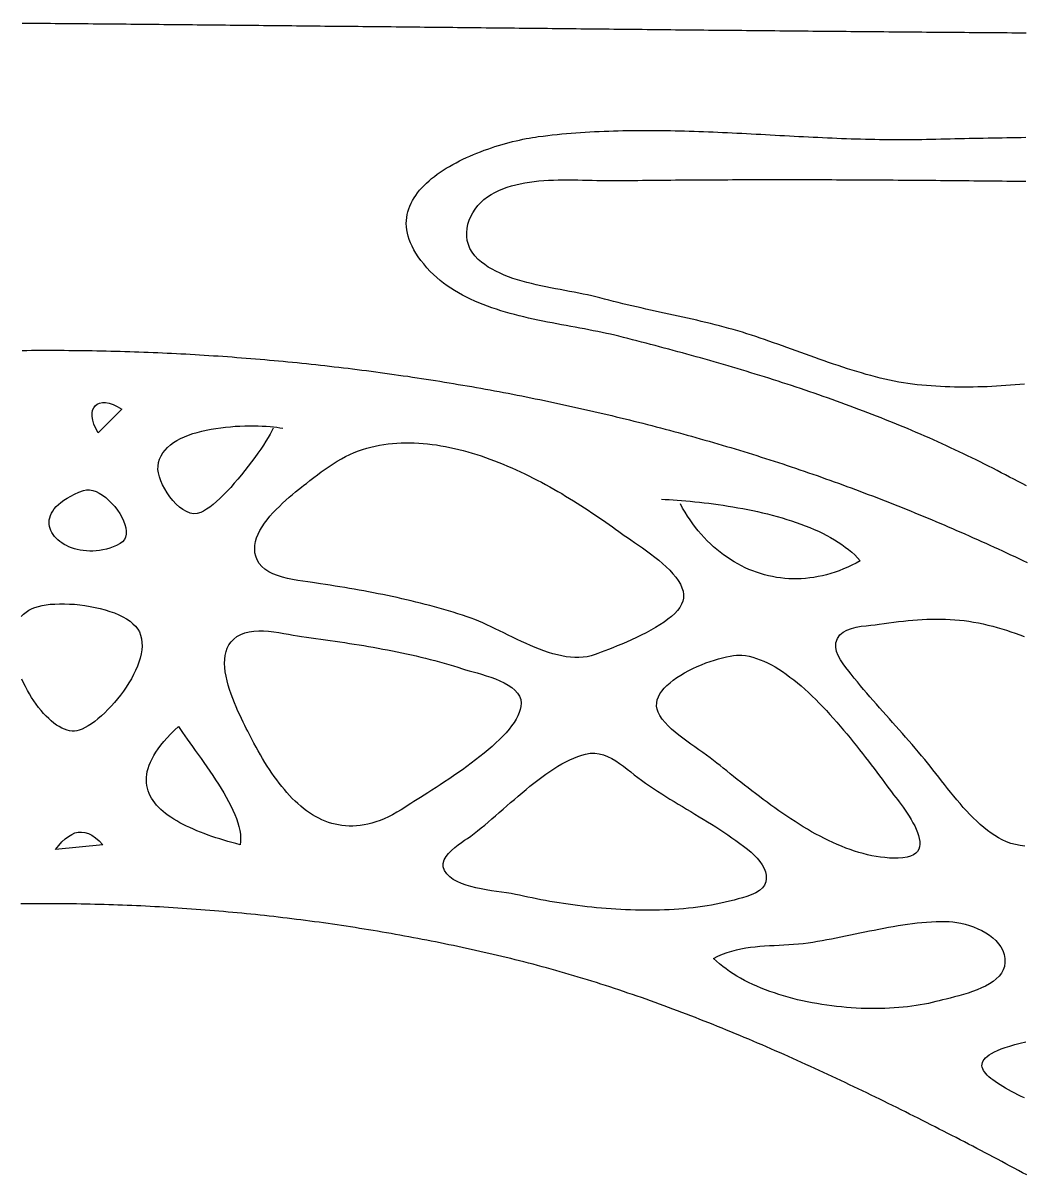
# Model space of a CAD drawing. Header units: millimetres. Extents: x 39 to 1143, y 32 to 1572.
# Drawn here: x 589.7 to 801.1, y 1328.3 to 1571.6 of the extents above; entities that cross this region are included whole.
import ezdxf

# ---------------------------------------------------------------- set-up
doc = ezdxf.new("R2010")
doc.units = ezdxf.units.MM
doc.layers.add('0_0_0', color=3, linetype='Continuous')

msp = doc.modelspace()

# ---------------------------------------------------------------- linework, layer by layer
at = {"layer": '0_0_0'}
for points in [[(589.46, 1571.63), (590.46, 1571.62), (591.46, 1571.61), (592.46, 1571.6), (593.46, 1571.59), (594.46, 1571.58), (595.46, 1571.57), (596.46, 1571.56), (597.46, 1571.56), (598.46, 1571.55), (599.46, 1571.54), (600.46, 1571.53), (601.46, 1571.52), (602.46, 1571.51), (603.46, 1571.5), (604.46, 1571.49), (605.46, 1571.48), (606.46, 1571.47), (607.46, 1571.46), (608.46, 1571.45), (609.46, 1571.45), (610.46, 1571.44), (611.46, 1571.43), (612.46, 1571.42), (613.45, 1571.41), (614.45, 1571.4), (615.45, 1571.39), (616.45, 1571.38), (617.45, 1571.37), (618.45, 1571.36), (619.45, 1571.35), (620.45, 1571.34), (621.45, 1571.33), (622.45, 1571.32), (623.45, 1571.31), (624.45, 1571.3), (625.45, 1571.29), (626.45, 1571.28), (627.45, 1571.27), (628.45, 1571.26), (629.45, 1571.25), (630.45, 1571.24), (631.46, 1571.23), (632.46, 1571.22), (633.46, 1571.21), (634.46, 1571.2), (635.46, 1571.19), (636.46, 1571.18), (637.46, 1571.17), (638.46, 1571.16), (639.46, 1571.15), (640.46, 1571.14), (641.46, 1571.13), (642.46, 1571.12), (643.46, 1571.11), (644.46, 1571.1), (645.46, 1571.09), (646.46, 1571.08), (647.46, 1571.07), (648.46, 1571.06), (649.46, 1571.05), (650.46, 1571.04), (651.46, 1571.03), (652.46, 1571.01), (653.46, 1571), (654.46, 1570.99), (655.46, 1570.98), (656.46, 1570.97), (657.46, 1570.96), (658.46, 1570.95), (659.46, 1570.94), (660.46, 1570.93), (661.46, 1570.92), (662.46, 1570.91), (663.46, 1570.9), (664.46, 1570.89), (665.46, 1570.88), (666.46, 1570.87), (667.47, 1570.86), (668.47, 1570.85), (669.47, 1570.84), (670.47, 1570.82), (671.47, 1570.81), (672.47, 1570.8), (673.47, 1570.79), (674.47, 1570.78), (675.47, 1570.77), (676.47, 1570.76), (677.47, 1570.75), (678.47, 1570.74), (679.47, 1570.73), (680.47, 1570.72), (681.47, 1570.71), (682.47, 1570.7), (683.47, 1570.69), (684.47, 1570.68), (685.47, 1570.66), (686.47, 1570.65), (687.47, 1570.64), (688.48, 1570.63), (689.48, 1570.62), (690.48, 1570.61), (691.48, 1570.6), (692.48, 1570.59), (693.48, 1570.58), (694.48, 1570.57), (695.48, 1570.56), (696.48, 1570.55), (697.48, 1570.54), (698.48, 1570.53), (699.48, 1570.52), (700.48, 1570.51), (701.48, 1570.49), (702.48, 1570.48), (703.48, 1570.47), (704.48, 1570.46), (705.49, 1570.45), (706.49, 1570.44), (707.49, 1570.43), (708.49, 1570.42), (709.49, 1570.41), (710.49, 1570.4), (711.49, 1570.39), (712.49, 1570.38), (713.49, 1570.37), (714.49, 1570.36), (715.49, 1570.35), (716.49, 1570.34), (717.49, 1570.33), (718.49, 1570.32), (719.49, 1570.31), (720.49, 1570.3), (721.5, 1570.29), (722.5, 1570.28), (723.5, 1570.27), (724.5, 1570.26), (725.5, 1570.24), (726.5, 1570.23), (727.5, 1570.22), (728.5, 1570.21), (729.5, 1570.2), (730.5, 1570.19), (731.5, 1570.18), (732.5, 1570.17), (733.5, 1570.16), (734.5, 1570.15), (735.5, 1570.14), (736.5, 1570.13), (737.51, 1570.12), (738.51, 1570.11), (739.51, 1570.1), (740.51, 1570.1), (741.51, 1570.09), (742.51, 1570.08), (743.51, 1570.07), (744.51, 1570.06), (745.51, 1570.05), (746.51, 1570.04), (747.51, 1570.03), (748.51, 1570.02), (749.51, 1570.01), (750.51, 1570), (751.51, 1569.99), (752.51, 1569.98), (753.51, 1569.97), (754.52, 1569.96), (755.52, 1569.95), (756.52, 1569.94), (757.52, 1569.93), (758.52, 1569.92), (759.52, 1569.91), (760.52, 1569.91), (761.52, 1569.9), (762.52, 1569.89), (763.52, 1569.88), (764.52, 1569.87), (765.52, 1569.86), (766.52, 1569.85), (767.52, 1569.84), (768.52, 1569.83), (769.52, 1569.83), (770.52, 1569.82), (771.53, 1569.81), (772.53, 1569.8), (773.53, 1569.79), (774.53, 1569.78), (775.53, 1569.77), (776.53, 1569.77), (777.53, 1569.76), (778.53, 1569.75), (779.53, 1569.74), (780.53, 1569.73), (781.53, 1569.72), (782.53, 1569.72), (783.53, 1569.71), (784.53, 1569.7), (785.53, 1569.69), (786.53, 1569.68), (787.53, 1569.68), (788.53, 1569.67), (789.53, 1569.66), (790.53, 1569.65), (791.53, 1569.65), (792.53, 1569.64), (793.54, 1569.63), (794.54, 1569.62), (795.54, 1569.61), (796.54, 1569.61), (797.54, 1569.6), (798.54, 1569.59), (799.54, 1569.59), (800.54, 1569.58), (801.54, 1569.57)], [(801.62, 1473.88), (800.73, 1474.35), (799.85, 1474.81), (798.96, 1475.27), (798.07, 1475.73), (797.19, 1476.19), (796.3, 1476.65), (795.41, 1477.11), (794.52, 1477.57), (793.64, 1478.02), (792.76, 1478.47), (791.88, 1478.91), (790.99, 1479.35), (790.1, 1479.79), (789.21, 1480.22), (788.31, 1480.65), (787.42, 1481.08), (786.52, 1481.5), (785.62, 1481.92), (784.71, 1482.34), (783.81, 1482.76), (782.9, 1483.17), (781.99, 1483.57), (781.08, 1483.98), (780.16, 1484.38), (779.25, 1484.77), (778.33, 1485.17), (777.41, 1485.56), (776.49, 1485.95), (775.57, 1486.33), (774.64, 1486.72), (773.71, 1487.09), (772.79, 1487.47), (771.86, 1487.84), (770.92, 1488.21), (769.99, 1488.58), (769.06, 1488.95), (768.12, 1489.31), (767.18, 1489.67), (766.24, 1490.02), (765.3, 1490.37), (764.36, 1490.72), (763.42, 1491.07), (762.48, 1491.42), (761.53, 1491.76), (760.58, 1492.1), (759.64, 1492.43), (758.69, 1492.77), (757.74, 1493.1), (756.79, 1493.43), (755.84, 1493.75), (754.88, 1494.08), (753.93, 1494.4), (752.98, 1494.72), (752.02, 1495.03), (751.06, 1495.35), (750.11, 1495.66), (749.15, 1495.97), (748.19, 1496.27), (747.23, 1496.58), (746.28, 1496.88), (745.32, 1497.18), (744.36, 1497.48), (743.39, 1497.77), (742.43, 1498.06), (741.47, 1498.36), (740.51, 1498.64), (739.55, 1498.93), (738.59, 1499.21), (737.62, 1499.5), (736.66, 1499.78), (735.7, 1500.05), (734.74, 1500.33), (733.77, 1500.6), (732.81, 1500.88), (731.85, 1501.15), (730.89, 1501.41), (729.92, 1501.68), (728.96, 1501.95), (728, 1502.21), (727.04, 1502.47), (726.07, 1502.73), (725.11, 1502.98), (724.15, 1503.24), (723.19, 1503.49), (722.23, 1503.75), (721.27, 1504), (720.31, 1504.24), (719.35, 1504.49), (718.39, 1504.74), (717.44, 1504.98), (716.48, 1505.22), (715.52, 1505.46), (714.66, 1505.67), (713.78, 1505.88), (712.89, 1506.08), (711.99, 1506.27), (711.07, 1506.46), (710.14, 1506.64), (709.2, 1506.82), (708.25, 1507), (707.3, 1507.18), (706.33, 1507.36), (705.36, 1507.54), (704.38, 1507.72), (703.4, 1507.9), (702.41, 1508.09), (701.42, 1508.28), (700.43, 1508.47), (699.44, 1508.67), (698.45, 1508.88), (697.46, 1509.09), (696.47, 1509.32), (695.48, 1509.55), (694.5, 1509.79), (693.52, 1510.04), (692.55, 1510.3), (691.58, 1510.57), (690.62, 1510.86), (689.67, 1511.16), (688.73, 1511.47), (687.8, 1511.8), (686.88, 1512.15), (685.97, 1512.51), (685.08, 1512.9), (684.2, 1513.3), (683.33, 1513.72), (682.48, 1514.16), (681.65, 1514.62), (680.83, 1515.1), (680.04, 1515.61), (679.26, 1516.14), (678.51, 1516.69), (677.77, 1517.27), (677.06, 1517.87), (676.38, 1518.51), (675.71, 1519.17), (674.98, 1519.95), (674.31, 1520.73), (673.7, 1521.49), (673.15, 1522.25), (672.66, 1523), (672.23, 1523.73), (671.85, 1524.46), (671.53, 1525.18), (671.26, 1525.88), (671.04, 1526.58), (670.87, 1527.27), (670.74, 1527.94), (670.67, 1528.61), (670.64, 1529.26), (670.66, 1529.91), (670.72, 1530.54), (670.83, 1531.16), (670.97, 1531.78), (671.16, 1532.38), (671.38, 1532.97), (671.64, 1533.55), (671.94, 1534.12), (672.27, 1534.68), (672.63, 1535.23), (673.03, 1535.77), (673.45, 1536.29), (673.91, 1536.81), (674.39, 1537.31), (674.9, 1537.81), (675.43, 1538.29), (675.99, 1538.76), (676.57, 1539.22), (677.17, 1539.67), (677.79, 1540.11), (678.43, 1540.53), (679.09, 1540.95), (679.76, 1541.35), (680.45, 1541.74), (681.15, 1542.12), (681.86, 1542.49), (682.59, 1542.85), (683.32, 1543.19), (684.06, 1543.52), (684.81, 1543.85), (685.56, 1544.15), (686.32, 1544.45), (687.08, 1544.74), (687.84, 1545.01), (688.6, 1545.27), (689.36, 1545.52), (690.12, 1545.76), (690.87, 1545.98), (691.62, 1546.19), (692.36, 1546.39), (693.09, 1546.58), (693.82, 1546.76), (694.53, 1546.92), (695.24, 1547.07), (695.92, 1547.21), (696.6, 1547.33), (697.26, 1547.45), (697.9, 1547.55), (698.52, 1547.63)], [(698.52, 1547.63), (699.51, 1547.76), (700.5, 1547.88), (701.48, 1547.99), (702.47, 1548.09), (703.46, 1548.19), (704.45, 1548.28), (705.44, 1548.37), (706.43, 1548.44), (707.42, 1548.52), (708.42, 1548.58), (709.41, 1548.64), (710.41, 1548.7), (711.4, 1548.74), (712.4, 1548.79), (713.4, 1548.82), (714.39, 1548.86), (715.39, 1548.88), (716.39, 1548.91), (717.39, 1548.93), (718.39, 1548.94), (719.39, 1548.95), (720.39, 1548.95), (721.39, 1548.95), (722.39, 1548.95), (723.4, 1548.94), (724.4, 1548.93), (725.4, 1548.92), (726.41, 1548.9), (727.41, 1548.88), (728.41, 1548.85), (729.42, 1548.83), (730.42, 1548.8), (731.43, 1548.77), (732.44, 1548.73), (733.44, 1548.69), (734.45, 1548.65), (735.45, 1548.61), (736.46, 1548.57), (737.46, 1548.52), (738.47, 1548.48), (739.48, 1548.43), (740.48, 1548.38), (741.49, 1548.33), (742.5, 1548.28), (743.5, 1548.23), (744.51, 1548.17), (745.52, 1548.12), (746.52, 1548.07), (747.53, 1548.01), (748.54, 1547.96), (749.54, 1547.9), (750.55, 1547.85), (751.55, 1547.8), (752.56, 1547.74), (753.56, 1547.69), (754.57, 1547.64), (755.57, 1547.59), (756.58, 1547.54), (757.58, 1547.49), (758.58, 1547.44), (759.59, 1547.4), (760.59, 1547.36), (761.59, 1547.31), (762.59, 1547.27), (763.6, 1547.24), (764.6, 1547.2), (765.6, 1547.17), (766.6, 1547.14), (767.6, 1547.11), (768.59, 1547.09), (769.59, 1547.07), (770.59, 1547.05), (771.59, 1547.03), (772.58, 1547.02), (773.58, 1547.01), (774.57, 1547.01), (775.57, 1547.01), (776.56, 1547.01), (777.55, 1547.02), (778.54, 1547.03), (779.53, 1547.05), (780.52, 1547.07), (781.52, 1547.1), (782.52, 1547.12), (783.52, 1547.14), (784.52, 1547.17), (785.52, 1547.19), (786.52, 1547.21), (787.52, 1547.23), (788.51, 1547.25), (789.51, 1547.28), (790.51, 1547.3), (791.51, 1547.32), (792.51, 1547.34), (793.51, 1547.36), (794.51, 1547.38), (795.51, 1547.39), (796.51, 1547.41), (797.51, 1547.43), (798.51, 1547.45), (799.5, 1547.46), (800.5, 1547.48), (801.5, 1547.5)], [(801.25, 1495.38), (800.26, 1495.29), (799.27, 1495.2), (798.28, 1495.12), (797.29, 1495.04), (796.3, 1494.97), (795.31, 1494.91), (794.33, 1494.86), (793.34, 1494.81), (792.35, 1494.78), (791.36, 1494.75), (790.37, 1494.73), (789.38, 1494.71), (788.39, 1494.71), (787.41, 1494.72), (786.42, 1494.73), (785.43, 1494.76), (784.44, 1494.79), (783.46, 1494.84), (782.47, 1494.89), (781.48, 1494.96), (780.5, 1495.04), (779.51, 1495.13), (778.52, 1495.23), (777.56, 1495.35), (776.6, 1495.48), (775.63, 1495.63), (774.66, 1495.8), (773.69, 1495.99), (772.71, 1496.19), (771.73, 1496.41), (770.74, 1496.64), (769.76, 1496.89), (768.77, 1497.15), (767.78, 1497.42), (766.79, 1497.71), (765.8, 1498), (764.81, 1498.3), (763.82, 1498.61), (762.82, 1498.93), (761.83, 1499.26), (760.84, 1499.59), (759.85, 1499.93), (758.87, 1500.28), (757.88, 1500.62), (756.9, 1500.97), (755.91, 1501.32), (754.93, 1501.68), (753.96, 1502.03), (752.99, 1502.38), (752.02, 1502.73), (751.05, 1503.08), (750.09, 1503.43), (749.14, 1503.77), (748.19, 1504.11), (747.24, 1504.44), (746.3, 1504.77), (745.37, 1505.09), (744.44, 1505.4), (743.52, 1505.7), (742.57, 1506), (741.62, 1506.3), (740.67, 1506.58), (739.71, 1506.86), (738.75, 1507.13), (737.79, 1507.39), (736.82, 1507.64), (735.85, 1507.89), (734.88, 1508.13), (733.91, 1508.37), (732.94, 1508.6), (731.97, 1508.83), (730.99, 1509.06), (730.02, 1509.28), (729.04, 1509.5), (728.06, 1509.72), (727.08, 1509.93), (726.11, 1510.15), (725.13, 1510.36), (724.15, 1510.57), (723.17, 1510.79), (722.19, 1511), (721.22, 1511.22), (720.24, 1511.44), (719.27, 1511.66), (718.29, 1511.88), (717.32, 1512.11), (716.35, 1512.34), (715.38, 1512.57), (714.41, 1512.81), (713.45, 1513.06), (712.48, 1513.31), (711.52, 1513.57), (710.69, 1513.79), (709.82, 1513.99), (708.93, 1514.19), (708.01, 1514.39), (707.07, 1514.57), (706.11, 1514.76), (705.13, 1514.94), (704.14, 1515.13), (703.14, 1515.31), (702.13, 1515.5), (701.12, 1515.7), (700.1, 1515.9), (699.08, 1516.12), (698.07, 1516.34), (697.06, 1516.58), (696.07, 1516.84), (695.08, 1517.11), (694.11, 1517.39), (693.16, 1517.7), (692.22, 1518.04), (691.31, 1518.39), (690.43, 1518.77), (689.57, 1519.18), (688.75, 1519.62), (687.96, 1520.09), (687.21, 1520.59), (686.5, 1521.13), (685.83, 1521.71), (685.12, 1522.44), (684.54, 1523.21), (684.08, 1524.02), (683.74, 1524.84), (683.52, 1525.69), (683.4, 1526.54), (683.39, 1527.4), (683.48, 1528.26), (683.65, 1529.12), (683.92, 1529.96), (684.27, 1530.78), (684.69, 1531.57), (685.18, 1532.33), (685.75, 1533.05), (686.37, 1533.72), (687.04, 1534.34), (687.77, 1534.91), (688.54, 1535.41), (689.35, 1535.85), (690.18, 1536.25), (691.04, 1536.61), (691.93, 1536.93), (692.83, 1537.21), (693.76, 1537.46), (694.71, 1537.68), (695.67, 1537.86), (696.65, 1538.02), (697.65, 1538.15), (698.65, 1538.26), (699.66, 1538.35), (700.68, 1538.41), (701.71, 1538.46), (702.74, 1538.49), (703.77, 1538.51), (704.8, 1538.51), (705.82, 1538.51), (706.84, 1538.49), (707.86, 1538.47), (708.87, 1538.45), (709.87, 1538.43), (710.85, 1538.4), (711.82, 1538.38), (712.78, 1538.36), (713.71, 1538.35), (714.63, 1538.34), (715.52, 1538.35)], [(715.52, 1538.35), (716.52, 1538.36), (717.52, 1538.37), (718.52, 1538.39), (719.52, 1538.4), (720.52, 1538.41), (721.52, 1538.42), (722.52, 1538.43), (723.52, 1538.44), (724.52, 1538.45), (725.52, 1538.46), (726.52, 1538.47), (727.52, 1538.48), (728.52, 1538.48), (729.52, 1538.49), (730.52, 1538.5), (731.52, 1538.51), (732.52, 1538.51), (733.52, 1538.52), (734.52, 1538.52), (735.52, 1538.53), (736.52, 1538.54), (737.52, 1538.54), (738.52, 1538.54), (739.52, 1538.55), (740.52, 1538.55), (741.52, 1538.55), (742.52, 1538.56), (743.52, 1538.56), (744.52, 1538.56), (745.52, 1538.56), (746.52, 1538.56), (747.52, 1538.57), (748.51, 1538.57), (749.51, 1538.57), (750.51, 1538.57), (751.51, 1538.57), (752.51, 1538.57), (753.51, 1538.56), (754.51, 1538.56), (755.51, 1538.56), (756.51, 1538.56), (757.51, 1538.56), (758.51, 1538.55), (759.51, 1538.55), (760.51, 1538.55), (761.51, 1538.54), (762.51, 1538.54), (763.51, 1538.54), (764.51, 1538.53), (765.51, 1538.53), (766.51, 1538.52), (767.51, 1538.52), (768.51, 1538.51), (769.51, 1538.51), (770.51, 1538.5), (771.51, 1538.49), (772.51, 1538.49), (773.5, 1538.48), (774.5, 1538.47), (775.5, 1538.47), (776.5, 1538.46), (777.5, 1538.45), (778.5, 1538.44), (779.5, 1538.43), (780.5, 1538.43), (781.5, 1538.42), (782.5, 1538.41), (783.5, 1538.4), (784.5, 1538.39), (785.5, 1538.38), (786.5, 1538.37), (787.5, 1538.36), (788.5, 1538.35), (789.5, 1538.34), (790.5, 1538.33), (791.5, 1538.32), (792.5, 1538.3), (793.5, 1538.29), (794.5, 1538.28), (795.5, 1538.27), (796.5, 1538.26), (797.5, 1538.25), (798.49, 1538.23), (799.49, 1538.22), (800.49, 1538.21), (801.49, 1538.19)], [(589.48, 1502.48), (590.46, 1502.49), (591.45, 1502.5), (592.44, 1502.5), (593.43, 1502.51), (594.42, 1502.51), (595.41, 1502.51), (596.4, 1502.51), (597.38, 1502.51), (598.37, 1502.5), (599.36, 1502.49), (600.35, 1502.49), (601.34, 1502.48), (602.32, 1502.46), (603.31, 1502.45), (604.3, 1502.43), (605.29, 1502.41), (606.28, 1502.39), (607.26, 1502.37), (608.25, 1502.35), (609.24, 1502.32), (610.22, 1502.3), (611.21, 1502.27), (612.2, 1502.24), (613.19, 1502.2), (614.17, 1502.17), (615.16, 1502.13), (616.14, 1502.09), (617.13, 1502.05), (618.12, 1502.01), (619.1, 1501.97), (620.09, 1501.92), (621.07, 1501.87), (622.06, 1501.82), (623.04, 1501.77), (624.03, 1501.72), (625.01, 1501.66), (626, 1501.61), (626.98, 1501.55), (627.96, 1501.49), (628.95, 1501.43), (629.93, 1501.36), (630.92, 1501.3), (631.9, 1501.23), (632.88, 1501.16), (633.86, 1501.09), (634.85, 1501.01), (635.83, 1500.94), (636.81, 1500.86), (637.79, 1500.78), (638.77, 1500.7), (639.75, 1500.62), (640.73, 1500.53), (641.71, 1500.45), (642.69, 1500.36), (643.67, 1500.27), (644.65, 1500.18), (645.63, 1500.08), (646.61, 1499.99), (647.59, 1499.89), (648.57, 1499.79), (649.54, 1499.69), (650.52, 1499.59), (651.5, 1499.48), (652.48, 1499.38), (653.45, 1499.27), (654.43, 1499.16), (655.4, 1499.04), (656.38, 1498.93), (657.35, 1498.81), (658.33, 1498.7), (659.3, 1498.58), (660.28, 1498.45), (661.25, 1498.33), (662.22, 1498.21), (663.2, 1498.08), (664.17, 1497.95), (665.14, 1497.82), (666.11, 1497.69), (667.08, 1497.55), (668.05, 1497.42), (669.02, 1497.28), (669.99, 1497.14), (670.96, 1497), (671.93, 1496.85), (672.9, 1496.71), (673.86, 1496.56), (674.83, 1496.41), (675.8, 1496.26), (676.77, 1496.11), (677.73, 1495.95), (678.7, 1495.8), (679.66, 1495.64), (680.63, 1495.48), (681.59, 1495.31), (682.55, 1495.15), (683.52, 1494.98), (684.48, 1494.82), (685.44, 1494.65), (686.4, 1494.48), (687.36, 1494.3), (688.32, 1494.13), (689.28, 1493.95), (690.24, 1493.77), (691.2, 1493.59), (692.16, 1493.41), (693.11, 1493.22), (694.07, 1493.04), (695.03, 1492.85), (695.98, 1492.66), (696.94, 1492.47), (697.89, 1492.28), (698.85, 1492.08), (699.8, 1491.88), (700.75, 1491.68), (701.7, 1491.48), (702.65, 1491.28), (703.61, 1491.08), (704.56, 1490.87), (705.51, 1490.66), (706.45, 1490.45), (707.4, 1490.24), (708.35, 1490.02), (709.3, 1489.81), (710.24, 1489.59), (711.19, 1489.37), (712.13, 1489.15), (713.08, 1488.93), (714.02, 1488.7), (714.96, 1488.48), (715.91, 1488.25), (716.85, 1488.02), (717.79, 1487.78), (718.73, 1487.55), (719.67, 1487.31), (720.61, 1487.08), (721.55, 1486.84), (722.48, 1486.59), (723.42, 1486.35), (724.35, 1486.11), (725.29, 1485.86), (726.22, 1485.61), (727.16, 1485.36), (728.09, 1485.11), (729.02, 1484.85), (729.95, 1484.6), (730.88, 1484.34), (731.81, 1484.08), (732.74, 1483.82), (733.67, 1483.55), (734.6, 1483.29), (735.52, 1483.02), (736.44, 1482.75), (737.36, 1482.48), (738.28, 1482.21), (739.19, 1481.94), (740.11, 1481.66), (741.02, 1481.38), (741.94, 1481.1), (742.85, 1480.82), (743.77, 1480.54), (744.68, 1480.25), (745.59, 1479.96), (746.51, 1479.67), (747.42, 1479.38), (748.33, 1479.08), (749.24, 1478.79), (750.15, 1478.49), (751.06, 1478.19), (751.96, 1477.88), (752.87, 1477.58), (753.78, 1477.27), (754.69, 1476.96), (755.59, 1476.65), (756.5, 1476.34), (757.4, 1476.02), (758.31, 1475.7), (759.21, 1475.38), (760.11, 1475.06), (761.01, 1474.74), (761.91, 1474.41), (762.82, 1474.08), (763.72, 1473.75), (764.62, 1473.42), (765.51, 1473.09), (766.41, 1472.75), (767.31, 1472.41), (768.21, 1472.07), (769.1, 1471.73), (770, 1471.39), (770.89, 1471.04), (771.79, 1470.69), (772.68, 1470.34), (773.57, 1469.99), (774.47, 1469.64), (775.36, 1469.28), (776.25, 1468.92), (777.14, 1468.56), (778.03, 1468.2), (778.92, 1467.83), (779.8, 1467.47), (780.69, 1467.1), (781.58, 1466.73), (782.46, 1466.36), (783.35, 1465.98), (784.23, 1465.61), (785.12, 1465.23), (786, 1464.85), (786.88, 1464.47), (787.76, 1464.08), (788.64, 1463.7), (789.52, 1463.31), (790.4, 1462.92), (791.28, 1462.53), (792.16, 1462.14), (793.03, 1461.74), (793.91, 1461.34), (794.79, 1460.94), (795.66, 1460.54), (796.54, 1460.14), (797.41, 1459.73), (798.28, 1459.33), (799.15, 1458.92), (800.02, 1458.51), (800.89, 1458.09), (801.76, 1457.68)], [(642.52, 1486.06), (642.22, 1485.46), (641.86, 1484.79), (641.44, 1484.07), (640.97, 1483.3), (640.44, 1482.49), (639.88, 1481.64), (639.27, 1480.76), (638.63, 1479.86), (637.96, 1478.95), (637.26, 1478.03), (636.55, 1477.1), (635.81, 1476.19), (635.06, 1475.29), (634.3, 1474.4), (633.54, 1473.55), (632.78, 1472.73), (632.02, 1471.95), (631.27, 1471.22), (630.53, 1470.54), (629.82, 1469.93), (629.12, 1469.38), (628.45, 1468.91), (627.82, 1468.53), (627.21, 1468.23), (626.47, 1468.02), (625.71, 1467.99), (624.95, 1468.13), (624.19, 1468.43), (623.44, 1468.85), (622.71, 1469.39), (622, 1470.03), (621.33, 1470.75), (620.7, 1471.53), (620.12, 1472.36), (619.6, 1473.22), (619.15, 1474.09), (618.78, 1474.95), (618.48, 1475.79), (618.28, 1476.59), (618.18, 1477.34), (618.19, 1478), (618.31, 1478.78), (618.53, 1479.5), (618.83, 1480.19), (619.22, 1480.83), (619.68, 1481.43), (620.21, 1481.99), (620.81, 1482.51), (621.47, 1483), (622.18, 1483.44), (622.95, 1483.86), (623.77, 1484.23), (624.63, 1484.58), (625.53, 1484.89), (626.45, 1485.17), (627.41, 1485.42), (628.39, 1485.64), (629.39, 1485.84), (630.4, 1486), (631.43, 1486.15), (632.45, 1486.27), (633.48, 1486.36), (634.49, 1486.44), (635.5, 1486.49), (636.5, 1486.52), (637.47, 1486.54), (638.42, 1486.54), (639.33, 1486.52), (640.22, 1486.49), (641.06, 1486.45), (641.86, 1486.39), (642.61, 1486.32), (643.31, 1486.24), (643.95, 1486.15), (644.52, 1486.06)], [(602.48, 1472.88), (603.09, 1473.02), (603.74, 1473.02), (604.4, 1472.9), (605.09, 1472.67), (605.78, 1472.33), (606.48, 1471.89), (607.16, 1471.38), (607.82, 1470.8), (608.46, 1470.16), (609.06, 1469.47), (609.61, 1468.75), (610.11, 1468), (610.55, 1467.24), (610.91, 1466.48), (611.2, 1465.73), (611.39, 1465), (611.48, 1464.29), (611.47, 1463.64), (611.34, 1463.03), (611.09, 1462.5), (610.7, 1462.03), (610.16, 1461.66), (609.44, 1461.3), (608.72, 1460.99), (608, 1460.73), (607.28, 1460.52), (606.56, 1460.35), (605.84, 1460.22), (605.13, 1460.13), (604.43, 1460.09), (603.75, 1460.08), (603.07, 1460.11), (602.41, 1460.18), (601.76, 1460.28), (601.13, 1460.41), (600.53, 1460.57), (599.94, 1460.77), (599.38, 1460.99), (598.85, 1461.24), (598.34, 1461.51), (597.87, 1461.81), (597.42, 1462.12), (597.01, 1462.46), (596.64, 1462.82), (596.3, 1463.2), (596.01, 1463.59), (595.75, 1464), (595.54, 1464.42), (595.38, 1464.85), (595.26, 1465.29), (595.19, 1465.74), (595.18, 1466.2), (595.22, 1466.66), (595.31, 1467.13), (595.46, 1467.6), (595.67, 1468.07), (595.95, 1468.54), (596.28, 1469.01), (596.68, 1469.47), (597.15, 1469.93), (597.69, 1470.38), (598.3, 1470.83), (598.98, 1471.26), (599.74, 1471.69), (600.58, 1472.1), (601.49, 1472.5), (602.48, 1472.88)], [(724.52, 1471.06), (725.33, 1471.01), (726.15, 1470.97), (727.01, 1470.91), (727.88, 1470.85), (728.78, 1470.78), (729.69, 1470.7), (730.62, 1470.61), (731.57, 1470.52), (732.54, 1470.41), (733.52, 1470.3), (734.51, 1470.18), (735.52, 1470.05), (736.53, 1469.91), (737.56, 1469.76), (738.59, 1469.6), (739.62, 1469.43), (740.66, 1469.25), (741.71, 1469.06), (742.75, 1468.86), (743.8, 1468.64), (744.84, 1468.42), (745.88, 1468.18), (746.92, 1467.93), (747.95, 1467.66), (748.98, 1467.38), (750, 1467.09), (751.01, 1466.79), (752.01, 1466.47), (752.99, 1466.14), (753.96, 1465.79), (754.92, 1465.43), (755.86, 1465.06), (756.78, 1464.67), (757.69, 1464.26), (758.57, 1463.84), (759.43, 1463.4), (760.27, 1462.94), (761.08, 1462.47), (761.87, 1461.98), (762.63, 1461.47), (763.36, 1460.95), (764.06, 1460.41), (764.72, 1459.85), (765.36, 1459.27), (765.96, 1458.67), (766.52, 1458.06), (765.64, 1457.57), (764.76, 1457.11), (763.87, 1456.69), (762.98, 1456.31), (762.09, 1455.95), (761.2, 1455.63), (760.3, 1455.35), (759.41, 1455.09), (758.52, 1454.87), (757.62, 1454.69), (756.73, 1454.53), (755.84, 1454.41), (754.95, 1454.32), (754.07, 1454.26), (753.19, 1454.23), (752.31, 1454.23), (751.43, 1454.26), (750.56, 1454.33), (749.7, 1454.42), (748.84, 1454.54), (747.98, 1454.7), (747.14, 1454.88), (746.3, 1455.09), (745.46, 1455.33), (744.64, 1455.6), (743.82, 1455.9), (743.02, 1456.23), (742.22, 1456.58), (741.43, 1456.97), (740.65, 1457.38), (739.89, 1457.81), (739.13, 1458.28), (738.39, 1458.77), (737.66, 1459.29), (736.94, 1459.83), (736.24, 1460.4), (735.55, 1461), (734.87, 1461.62), (734.21, 1462.26), (733.56, 1462.93), (732.93, 1463.63), (732.32, 1464.35), (731.72, 1465.1), (731.14, 1465.86), (730.58, 1466.66), (730.04, 1467.47), (729.51, 1468.31), (729.01, 1469.17), (728.52, 1470.06)], [(589.31, 1446.25), (589.78, 1446.74), (590.32, 1447.19), (590.92, 1447.59), (591.58, 1447.94)], [(591.58, 1447.94), (592.2, 1448.19), (592.91, 1448.41), (593.69, 1448.59), (594.53, 1448.73), (595.44, 1448.84), (596.39, 1448.91), (597.39, 1448.95), (598.42, 1448.95), (599.48, 1448.91), (600.56, 1448.84), (601.66, 1448.73), (602.75, 1448.59), (603.85, 1448.41), (604.93, 1448.2), (605.99, 1447.96), (607.03, 1447.68), (608.03, 1447.36), (608.99, 1447.01), (609.91, 1446.63), (610.76, 1446.21), (611.55, 1445.76), (612.27, 1445.27), (612.9, 1444.75), (613.45, 1444.2), (613.91, 1443.62), (614.25, 1443), (614.52, 1442.3), (614.7, 1441.57), (614.8, 1440.81), (614.81, 1440.02), (614.75, 1439.2), (614.62, 1438.36), (614.42, 1437.5), (614.16, 1436.63), (613.84, 1435.76), (613.46, 1434.87), (613.03, 1433.99), (612.56, 1433.11), (612.04, 1432.23), (611.49, 1431.36), (610.91, 1430.51), (610.29, 1429.68), (609.65, 1428.86), (608.99, 1428.08), (608.31, 1427.32), (607.62, 1426.6), (606.92, 1425.91), (606.22, 1425.26), (605.51, 1424.66), (604.81, 1424.11), (604.12, 1423.62), (603.45, 1423.18), (602.79, 1422.8), (602.15, 1422.48), (601.54, 1422.23), (601.05, 1422.1), (600.55, 1422.04), (600.03, 1422.04), (599.5, 1422.11), (598.97, 1422.25), (598.42, 1422.44), (597.87, 1422.69), (597.32, 1423), (596.76, 1423.35), (596.21, 1423.76), (595.65, 1424.21), (595.1, 1424.7), (594.55, 1425.24), (594.01, 1425.81), (593.48, 1426.42), (592.96, 1427.07), (592.46, 1427.74), (591.97, 1428.44), (591.49, 1429.16), (591.03, 1429.9), (590.6, 1430.67), (590.18, 1431.45), (589.79, 1432.24), (589.42, 1433.05)], [(801.27, 1397.76), (800.27, 1397.9), (799.29, 1398.09), (798.34, 1398.35), (797.41, 1398.68), (796.52, 1399.08), (795.72, 1399.52), (794.93, 1400), (794.15, 1400.53), (793.38, 1401.1), (792.62, 1401.71), (791.87, 1402.35), (791.14, 1403.02), (790.41, 1403.73), (789.7, 1404.45), (788.99, 1405.2), (788.29, 1405.96), (787.61, 1406.74), (786.93, 1407.53), (786.27, 1408.33), (785.61, 1409.14), (784.97, 1409.94), (784.33, 1410.75), (783.7, 1411.55), (783.09, 1412.34), (782.48, 1413.12), (781.88, 1413.88), (781.29, 1414.63), (780.71, 1415.36), (780.14, 1416.06), (779.48, 1416.85), (778.81, 1417.64), (778.14, 1418.43), (777.47, 1419.21), (776.79, 1419.99), (776.11, 1420.77), (775.43, 1421.55), (774.74, 1422.32), (774.05, 1423.09), (773.37, 1423.86), (772.68, 1424.64), (771.99, 1425.41), (771.31, 1426.18), (770.62, 1426.95), (769.94, 1427.73), (769.26, 1428.51), (768.58, 1429.29), (767.91, 1430.07), (767.24, 1430.86), (766.58, 1431.65), (765.92, 1432.45), (765.27, 1433.25), (764.62, 1434.06), (764.08, 1434.73), (763.49, 1435.47), (762.89, 1436.27), (762.34, 1437.12), (761.86, 1438), (761.51, 1438.91), (761.34, 1439.82), (761.38, 1440.73), (761.69, 1441.62), (762.2, 1442.37), (762.89, 1442.95), (763.72, 1443.41), (764.65, 1443.76), (765.66, 1444.02), (766.69, 1444.2), (767.74, 1444.33), (768.74, 1444.44), (769.68, 1444.53), (770.52, 1444.64), (771.56, 1444.79), (772.59, 1444.93), (773.61, 1445.07), (774.62, 1445.19), (775.63, 1445.3), (776.63, 1445.41), (777.62, 1445.5), (778.62, 1445.57), (779.6, 1445.64), (780.59, 1445.68), (781.58, 1445.71), (782.56, 1445.73), (783.54, 1445.72), (784.52, 1445.7), (785.51, 1445.66), (786.49, 1445.59), (787.48, 1445.5), (788.47, 1445.39), (789.47, 1445.26), (790.47, 1445.1), (791.47, 1444.92), (792.48, 1444.7), (793.5, 1444.46), (794.52, 1444.2), (795.48, 1443.93), (796.44, 1443.65), (797.39, 1443.36), (798.33, 1443.05), (799.27, 1442.74), (800.21, 1442.42), (801.15, 1442.08)], [(634.84, 1442.03), (635.65, 1442.48), (636.53, 1442.82), (637.46, 1443.04), (638.44, 1443.18), (639.46, 1443.23), (640.5, 1443.22), (641.56, 1443.14), (642.63, 1443.03), (643.69, 1442.88), (644.73, 1442.71), (645.74, 1442.53), (646.72, 1442.35), (647.65, 1442.19), (648.52, 1442.06), (649.53, 1441.92), (650.54, 1441.78), (651.55, 1441.64), (652.56, 1441.5), (653.57, 1441.35), (654.58, 1441.21), (655.59, 1441.06), (656.6, 1440.91), (657.62, 1440.76), (658.63, 1440.6), (659.64, 1440.44), (660.65, 1440.28), (661.66, 1440.11), (662.67, 1439.94), (663.67, 1439.77), (664.68, 1439.59), (665.69, 1439.4), (666.69, 1439.21), (667.7, 1439.02), (668.7, 1438.82), (669.7, 1438.61), (670.7, 1438.39), (671.7, 1438.17), (672.69, 1437.95), (673.69, 1437.71), (674.68, 1437.47), (675.67, 1437.22), (676.66, 1436.96), (677.64, 1436.69), (678.62, 1436.42), (679.6, 1436.13), (680.58, 1435.84), (681.55, 1435.54), (682.52, 1435.22), (683.16, 1435.03), (683.9, 1434.82), (684.73, 1434.59), (685.61, 1434.34), (686.55, 1434.07), (687.52, 1433.77), (688.49, 1433.44), (689.46, 1433.09), (690.41, 1432.69), (691.31, 1432.26), (692.15, 1431.79), (692.91, 1431.27), (693.57, 1430.71), (694.12, 1430.1), (694.54, 1429.43), (694.8, 1428.71), (694.89, 1427.93), (694.84, 1427.29), (694.71, 1426.63), (694.49, 1425.96), (694.2, 1425.27), (693.83, 1424.58), (693.39, 1423.88), (692.89, 1423.17), (692.33, 1422.45), (691.71, 1421.73), (691.04, 1421), (690.32, 1420.28), (689.56, 1419.55), (688.76, 1418.82), (687.93, 1418.1), (687.06, 1417.38), (686.18, 1416.67), (685.27, 1415.96), (684.34, 1415.26), (683.41, 1414.57), (682.47, 1413.89), (681.52, 1413.23), (680.58, 1412.58), (679.64, 1411.94), (678.72, 1411.32), (677.8, 1410.72), (676.91, 1410.14), (676.05, 1409.58), (675.21, 1409.05), (674.4, 1408.54), (673.64, 1408.05), (672.91, 1407.59), (672.23, 1407.16), (671.61, 1406.76), (671.04, 1406.4), (670.52, 1406.06), (669.58, 1405.46), (668.66, 1404.91), (667.74, 1404.41), (666.84, 1403.96), (665.96, 1403.56), (665.08, 1403.21), (664.22, 1402.9), (663.38, 1402.64), (662.54, 1402.43), (661.72, 1402.26), (660.91, 1402.13), (660.12, 1402.05), (659.33, 1402), (658.56, 1402), (657.8, 1402.04), (657.05, 1402.12), (656.32, 1402.23), (655.59, 1402.38), (654.88, 1402.57), (654.18, 1402.79), (653.48, 1403.05), (652.8, 1403.34), (652.13, 1403.66), (651.47, 1404.01), (650.83, 1404.39), (650.19, 1404.81), (649.56, 1405.25), (648.94, 1405.72), (648.33, 1406.21), (647.73, 1406.74), (647.14, 1407.28), (646.56, 1407.86), (645.99, 1408.45), (645.43, 1409.07), (644.88, 1409.7), (644.34, 1410.36), (643.8, 1411.04), (643.27, 1411.74), (642.75, 1412.45), (642.24, 1413.18), (641.74, 1413.93), (641.25, 1414.69), (640.76, 1415.46), (640.28, 1416.25), (639.81, 1417.05), (639.34, 1417.86), (638.89, 1418.69), (638.44, 1419.52), (637.99, 1420.36), (637.56, 1421.2), (637.13, 1422.06), (636.84, 1422.63), (636.52, 1423.26), (636.18, 1423.95), (635.82, 1424.69), (635.45, 1425.48), (635.07, 1426.3), (634.69, 1427.16), (634.32, 1428.05), (633.96, 1428.95), (633.62, 1429.88), (633.31, 1430.82), (633.02, 1431.76), (632.77, 1432.7), (632.56, 1433.64), (632.4, 1434.57), (632.3, 1435.48), (632.26, 1436.37), (632.28, 1437.23), (632.38, 1438.06), (632.56, 1438.85), (632.82, 1439.59), (633.17, 1440.29), (633.62, 1440.93), (634.18, 1441.51), (634.84, 1442.03)], [(741.52, 1438.08), (742.29, 1438), (743.06, 1437.86), (743.83, 1437.67), (744.61, 1437.43), (745.39, 1437.15), (746.18, 1436.83), (746.96, 1436.46), (747.75, 1436.06), (748.54, 1435.62), (749.32, 1435.13), (750.11, 1434.62), (750.9, 1434.07), (751.68, 1433.49), (752.47, 1432.89), (753.25, 1432.25), (754.03, 1431.59), (754.81, 1430.9), (755.58, 1430.2), (756.35, 1429.47), (757.11, 1428.72), (757.87, 1427.96), (758.62, 1427.18), (759.36, 1426.39), (760.1, 1425.59), (760.83, 1424.77), (761.56, 1423.95), (762.27, 1423.13), (762.98, 1422.29), (763.68, 1421.46), (764.36, 1420.63), (765.04, 1419.79), (765.71, 1418.96), (766.36, 1418.14), (767, 1417.32), (767.63, 1416.51), (768.25, 1415.71), (768.85, 1414.92), (769.44, 1414.14), (770.01, 1413.38), (770.57, 1412.64), (771.12, 1411.91), (771.65, 1411.21), (772.16, 1410.52), (772.65, 1409.87), (773.13, 1409.24), (773.58, 1408.63), (774.02, 1408.06), (774.37, 1407.6), (774.75, 1407.1), (775.16, 1406.55), (775.58, 1405.97), (776.01, 1405.36), (776.44, 1404.72), (776.87, 1404.06), (777.28, 1403.39), (777.66, 1402.71), (778.02, 1402.02), (778.34, 1401.34), (778.61, 1400.67), (778.83, 1400.01), (778.99, 1399.37), (779.08, 1398.75), (779.1, 1398.17), (779.03, 1397.62), (778.87, 1397.11), (778.61, 1396.65), (778.24, 1396.25), (777.75, 1395.9), (777.15, 1395.62), (776.41, 1395.4), (775.54, 1395.26), (774.52, 1395.21), (773.6, 1395.21), (772.68, 1395.25), (771.75, 1395.33), (770.83, 1395.44), (769.91, 1395.58), (768.98, 1395.75), (768.06, 1395.95), (767.14, 1396.18), (766.22, 1396.44), (765.3, 1396.72), (764.39, 1397.03), (763.47, 1397.37), (762.56, 1397.73), (761.65, 1398.11), (760.74, 1398.52), (759.84, 1398.94), (758.94, 1399.38), (758.04, 1399.84), (757.15, 1400.32), (756.26, 1400.82), (755.37, 1401.33), (754.49, 1401.85), (753.62, 1402.39), (752.75, 1402.94), (751.88, 1403.5), (751.02, 1404.07), (750.17, 1404.65), (749.33, 1405.23), (748.49, 1405.83), (747.66, 1406.42), (746.83, 1407.03), (746.01, 1407.63), (745.21, 1408.24), (744.4, 1408.85), (743.61, 1409.46), (742.83, 1410.07), (742.05, 1410.67), (741.29, 1411.28), (740.53, 1411.87), (739.78, 1412.47), (739.05, 1413.06), (738.32, 1413.64), (737.6, 1414.21), (736.9, 1414.77), (736.21, 1415.32), (735.52, 1415.86), (734.8, 1416.42), (734.04, 1416.98), (733.24, 1417.54), (732.41, 1418.12), (731.57, 1418.71), (730.72, 1419.3), (729.87, 1419.91), (729.03, 1420.54), (728.22, 1421.17), (727.42, 1421.83), (726.67, 1422.49), (725.96, 1423.18), (725.3, 1423.89), (724.71, 1424.61), (724.19, 1425.36), (723.83, 1426.03), (723.6, 1426.69), (723.5, 1427.35), (723.52, 1428.01), (723.65, 1428.65), (723.88, 1429.29), (724.21, 1429.92), (724.63, 1430.53), (725.13, 1431.13), (725.7, 1431.72), (726.34, 1432.29), (727.04, 1432.84), (727.8, 1433.38), (728.59, 1433.89), (729.43, 1434.38), (730.3, 1434.85), (731.19, 1435.29), (732.09, 1435.7), (733, 1436.09), (733.92, 1436.45), (734.83, 1436.78), (735.72, 1437.07), (736.6, 1437.33), (737.45, 1437.56), (738.26, 1437.74), (739.02, 1437.89), (739.74, 1438.01), (740.4, 1438.07), (741, 1438.1), (741.52, 1438.08)], [(801.71, 1328.31), (800.82, 1328.78), (799.94, 1329.26), (799.06, 1329.73), (798.18, 1330.2), (797.29, 1330.67), (796.41, 1331.14), (795.52, 1331.61), (794.65, 1332.07), (793.78, 1332.53), (792.91, 1332.99), (792.03, 1333.44), (791.16, 1333.9), (790.28, 1334.36), (789.4, 1334.82), (788.52, 1335.28), (787.64, 1335.73), (786.76, 1336.19), (785.87, 1336.65), (784.99, 1337.1), (784.1, 1337.56), (783.21, 1338.01), (782.32, 1338.47), (781.43, 1338.92), (780.54, 1339.37), (779.64, 1339.83), (778.75, 1340.28), (777.85, 1340.73), (776.95, 1341.18), (776.05, 1341.63), (775.15, 1342.08), (774.25, 1342.53), (773.35, 1342.97), (772.45, 1343.42), (771.54, 1343.86), (770.64, 1344.31), (769.73, 1344.75), (768.82, 1345.19), (767.91, 1345.63), (767, 1346.07), (766.09, 1346.51), (765.17, 1346.95), (764.26, 1347.38), (763.35, 1347.82), (762.43, 1348.25), (761.51, 1348.68), (760.59, 1349.11), (759.67, 1349.54), (758.75, 1349.97), (757.83, 1350.4), (756.91, 1350.82), (755.99, 1351.24), (755.06, 1351.66), (754.14, 1352.08), (753.21, 1352.5), (752.29, 1352.92), (751.36, 1353.33), (750.43, 1353.74), (749.5, 1354.15), (748.57, 1354.56), (747.64, 1354.97), (746.71, 1355.37), (745.77, 1355.78), (744.84, 1356.18), (743.9, 1356.57), (742.97, 1356.97), (742.03, 1357.37), (741.1, 1357.76), (740.16, 1358.15), (739.22, 1358.54), (738.28, 1358.92), (737.34, 1359.3), (736.4, 1359.68), (735.46, 1360.06), (734.52, 1360.44), (733.58, 1360.81), (732.63, 1361.18), (731.69, 1361.55), (730.74, 1361.92), (729.8, 1362.28), (728.85, 1362.64), (727.91, 1363), (726.96, 1363.35), (726.01, 1363.7), (725.07, 1364.05), (724.12, 1364.4), (723.17, 1364.74), (722.22, 1365.09), (721.27, 1365.42), (720.32, 1365.76), (719.37, 1366.09), (718.42, 1366.42), (717.46, 1366.74), (716.51, 1367.07), (715.56, 1367.39), (714.61, 1367.7), (713.65, 1368.02), (712.7, 1368.33), (711.75, 1368.63), (710.79, 1368.94), (709.84, 1369.24), (708.88, 1369.53), (707.93, 1369.82), (706.97, 1370.11), (706.01, 1370.4), (705.06, 1370.68), (704.1, 1370.96), (703.14, 1371.24), (702.19, 1371.51), (701.23, 1371.78), (700.27, 1372.04), (699.32, 1372.3), (698.36, 1372.56), (697.4, 1372.81), (696.44, 1373.06), (695.48, 1373.3), (694.52, 1373.54), (693.6, 1373.77), (692.68, 1374), (691.75, 1374.22), (690.82, 1374.45), (689.9, 1374.67), (688.97, 1374.88), (688.04, 1375.1), (687.11, 1375.31), (686.18, 1375.53), (685.25, 1375.73), (684.32, 1375.94), (683.38, 1376.15), (682.45, 1376.35), (681.52, 1376.55), (680.58, 1376.75), (679.65, 1376.94), (678.71, 1377.14), (677.77, 1377.33), (676.83, 1377.52), (675.89, 1377.7), (674.96, 1377.89), (674.01, 1378.07), (673.07, 1378.25), (672.13, 1378.43), (671.19, 1378.61), (670.25, 1378.78), (669.3, 1378.95), (668.36, 1379.12), (667.41, 1379.29), (666.47, 1379.45), (665.52, 1379.62), (664.57, 1379.78), (663.63, 1379.94), (662.68, 1380.09), (661.73, 1380.25), (660.78, 1380.4), (659.83, 1380.55), (658.88, 1380.7), (657.93, 1380.84), (656.97, 1380.98), (656.02, 1381.13), (655.07, 1381.26), (654.11, 1381.4), (653.16, 1381.54), (652.2, 1381.67), (651.25, 1381.8), (650.29, 1381.93), (649.34, 1382.05), (648.38, 1382.17), (647.42, 1382.3), (646.46, 1382.41), (645.5, 1382.53), (644.54, 1382.65), (643.58, 1382.76), (642.62, 1382.87), (641.66, 1382.98), (640.7, 1383.08), (639.74, 1383.19), (638.78, 1383.29), (637.81, 1383.39), (636.85, 1383.48), (635.89, 1383.58), (634.92, 1383.67), (633.96, 1383.76), (632.99, 1383.85), (632.03, 1383.94), (631.06, 1384.02), (630.1, 1384.1), (629.13, 1384.18), (628.16, 1384.26), (627.2, 1384.34), (626.23, 1384.41), (625.26, 1384.48), (624.29, 1384.55), (623.32, 1384.62), (622.35, 1384.68), (621.38, 1384.74), (620.41, 1384.8), (619.44, 1384.86), (618.47, 1384.92), (617.5, 1384.97), (616.53, 1385.02), (615.56, 1385.07), (614.59, 1385.12), (613.62, 1385.16), (612.64, 1385.21), (611.67, 1385.25), (610.7, 1385.28), (609.72, 1385.32), (608.75, 1385.35), (607.78, 1385.39), (606.8, 1385.42), (605.83, 1385.44), (604.85, 1385.47), (603.88, 1385.49), (602.91, 1385.51), (601.93, 1385.53), (600.96, 1385.55), (599.98, 1385.56), (599, 1385.57), (598.03, 1385.58), (597.05, 1385.59), (596.08, 1385.6), (595.1, 1385.6), (594.12, 1385.6), (593.15, 1385.6), (592.17, 1385.6), (591.19, 1385.59), (590.22, 1385.59), (589.24, 1385.58)], [(801.22, 1344.57), (800.52, 1344.91), (799.83, 1345.26), (799.15, 1345.61), (798.49, 1345.96), (797.84, 1346.31), (797.22, 1346.65), (796.62, 1347), (796.05, 1347.34), (795.51, 1347.69), (795, 1348.03), (794.53, 1348.37), (794.09, 1348.71), (793.69, 1349.05), (793.34, 1349.39), (793.03, 1349.73), (792.77, 1350.06), (792.55, 1350.4), (792.39, 1350.73), (792.29, 1351.06), (792.24, 1351.39), (792.26, 1351.72), (792.33, 1352.05), (792.48, 1352.38), (792.69, 1352.7), (792.97, 1353.02), (793.33, 1353.34), (793.76, 1353.66), (794.27, 1353.98), (794.87, 1354.29), (795.55, 1354.61), (796.31, 1354.92), (797.16, 1355.23), (798.11, 1355.54), (799.15, 1355.84), (800.29, 1356.14), (801.52, 1356.44)]]:
    msp.add_lwpolyline(points, dxfattribs=at)
for points in [[(610.52, 1490.06), (605.52, 1485.06), (605.02, 1486.01), (604.64, 1486.91), (604.4, 1487.75), (604.28, 1488.52), (604.27, 1489.21), (604.38, 1489.83), (604.6, 1490.35), (604.91, 1490.78), (605.33, 1491.12), (605.84, 1491.34), (606.43, 1491.45), (607.11, 1491.44), (607.86, 1491.3), (608.68, 1491.03), (609.57, 1490.62)], [(660.52, 1481.24), (661.4, 1481.54), (662.28, 1481.8), (663.17, 1482.04), (664.06, 1482.25), (664.96, 1482.43), (665.87, 1482.58), (666.78, 1482.71), (667.69, 1482.81), (668.61, 1482.88), (669.53, 1482.93), (670.46, 1482.96), (671.39, 1482.96), (672.32, 1482.94), (673.25, 1482.9), (674.19, 1482.83), (675.13, 1482.74), (676.07, 1482.63), (677.01, 1482.5), (677.96, 1482.35), (678.9, 1482.18), (679.84, 1481.99), (680.79, 1481.78), (681.73, 1481.56), (682.68, 1481.31), (683.62, 1481.05), (684.56, 1480.78), (685.5, 1480.49), (686.44, 1480.18), (687.37, 1479.86), (688.31, 1479.52), (689.24, 1479.18), (690.16, 1478.81), (691.09, 1478.44), (692.01, 1478.05), (692.92, 1477.66), (693.83, 1477.25), (694.74, 1476.83), (695.64, 1476.4), (696.53, 1475.97), (697.42, 1475.52), (698.31, 1475.07), (699.18, 1474.61), (700.05, 1474.14), (700.92, 1473.67), (701.77, 1473.19), (702.62, 1472.7), (703.46, 1472.22), (704.29, 1471.72), (705.11, 1471.23), (705.92, 1470.73), (706.73, 1470.22), (707.52, 1469.72), (708.31, 1469.21), (709.08, 1468.71), (709.84, 1468.2), (710.59, 1467.7), (711.33, 1467.19), (712.06, 1466.69), (712.78, 1466.18), (713.48, 1465.69), (714.18, 1465.19), (714.85, 1464.7), (715.52, 1464.21), (716.06, 1463.82), (716.67, 1463.4), (717.35, 1462.93), (718.09, 1462.43), (718.87, 1461.9), (719.69, 1461.34), (720.53, 1460.75), (721.39, 1460.13), (722.25, 1459.49), (723.11, 1458.83), (723.95, 1458.16), (724.76, 1457.46), (725.54, 1456.76), (726.27, 1456.04), (726.95, 1455.31), (727.55, 1454.58), (728.08, 1453.84), (728.52, 1453.1), (728.87, 1452.36), (729.1, 1451.62), (729.22, 1450.89), (729.21, 1450.17), (729.07, 1449.51), (728.8, 1448.85), (728.42, 1448.2), (727.92, 1447.55), (727.33, 1446.92), (726.66, 1446.29), (725.9, 1445.68), (725.07, 1445.08), (724.19, 1444.49), (723.26, 1443.92), (722.29, 1443.36), (721.28, 1442.83), (720.26, 1442.31), (719.23, 1441.81), (718.2, 1441.34), (717.18, 1440.88), (716.18, 1440.46), (715.2, 1440.05), (714.27, 1439.68), (713.38, 1439.33), (712.56, 1439.01), (711.8, 1438.72), (711.12, 1438.47), (710.52, 1438.25), (709.7, 1437.98), (708.85, 1437.78), (707.99, 1437.66), (707.11, 1437.6), (706.22, 1437.6), (705.32, 1437.65), (704.41, 1437.77), (703.49, 1437.93), (702.55, 1438.14), (701.62, 1438.39), (700.67, 1438.67), (699.72, 1439), (698.77, 1439.35), (697.82, 1439.73), (696.87, 1440.13), (695.92, 1440.55), (694.97, 1440.99), (694.03, 1441.43), (693.09, 1441.89), (692.16, 1442.34), (691.23, 1442.8), (690.32, 1443.25), (689.42, 1443.69), (688.53, 1444.12), (687.65, 1444.53), (686.79, 1444.93), (685.95, 1445.3), (685.12, 1445.64), (684.31, 1445.95), (683.52, 1446.22), (682.54, 1446.54), (681.55, 1446.85), (680.56, 1447.16), (679.57, 1447.45), (678.58, 1447.74), (677.59, 1448.02), (676.6, 1448.3), (675.61, 1448.56), (674.62, 1448.82), (673.63, 1449.08), (672.64, 1449.32), (671.65, 1449.56), (670.66, 1449.8), (669.67, 1450.03), (668.67, 1450.25), (667.68, 1450.47), (666.68, 1450.68), (665.68, 1450.89), (664.68, 1451.09), (663.68, 1451.29), (662.67, 1451.48), (661.67, 1451.67), (660.66, 1451.85), (659.65, 1452.03), (658.64, 1452.21), (657.63, 1452.38), (656.61, 1452.55), (655.59, 1452.71), (654.57, 1452.88), (653.55, 1453.04), (652.52, 1453.19), (651.7, 1453.31), (650.79, 1453.43), (649.81, 1453.56), (648.77, 1453.7), (647.69, 1453.87), (646.6, 1454.07), (645.52, 1454.3), (644.45, 1454.58), (643.43, 1454.91), (642.46, 1455.29), (641.57, 1455.73), (640.78, 1456.24), (640.1, 1456.82), (639.56, 1457.49), (639.13, 1458.23), (638.84, 1458.99), (638.67, 1459.75), (638.61, 1460.52), (638.65, 1461.3), (638.79, 1462.08), (639.02, 1462.86), (639.33, 1463.64), (639.72, 1464.42), (640.17, 1465.19), (640.68, 1465.95), (641.24, 1466.7), (641.84, 1467.43), (642.47, 1468.16), (643.14, 1468.86), (643.82, 1469.54), (644.51, 1470.2), (645.21, 1470.84), (645.9, 1471.45), (646.58, 1472.02), (647.24, 1472.57), (647.87, 1473.08), (648.47, 1473.56), (649.02, 1473.99), (649.52, 1474.39), (650.29, 1474.99), (651.07, 1475.6), (651.87, 1476.2), (652.68, 1476.8), (653.5, 1477.39), (654.34, 1477.97), (655.19, 1478.53), (656.05, 1479.07), (656.92, 1479.57), (657.81, 1480.05), (658.7, 1480.49), (659.61, 1480.89)], [(622.52, 1423.06), (622.93, 1422.43), (623.38, 1421.77), (623.86, 1421.07), (624.37, 1420.34), (624.91, 1419.58), (625.48, 1418.8), (626.06, 1417.98), (626.66, 1417.15), (627.27, 1416.29), (627.89, 1415.42), (628.51, 1414.53), (629.13, 1413.63), (629.75, 1412.72), (630.36, 1411.8), (630.95, 1410.88), (631.53, 1409.95), (632.08, 1409.02), (632.61, 1408.09), (633.11, 1407.17), (633.58, 1406.26), (634.01, 1405.36), (634.4, 1404.46), (634.74, 1403.59), (635.04, 1402.72), (635.27, 1401.88), (635.46, 1401.06), (635.58, 1400.27), (635.63, 1399.5), (635.61, 1398.76), (635.52, 1398.06), (634.66, 1398.29), (633.79, 1398.52), (632.93, 1398.77), (632.08, 1399.02), (631.24, 1399.28), (630.4, 1399.55), (629.58, 1399.82), (628.76, 1400.11), (627.96, 1400.4), (627.17, 1400.7), (626.4, 1401.01), (625.65, 1401.34), (624.91, 1401.67), (624.19, 1402.01), (623.49, 1402.36), (622.81, 1402.72), (622.16, 1403.08), (621.53, 1403.47), (620.92, 1403.86), (620.35, 1404.26), (619.8, 1404.67), (619.27, 1405.09), (618.78, 1405.53), (618.32, 1405.98), (617.9, 1406.43), (617.51, 1406.9), (617.15, 1407.39), (616.83, 1407.88), (616.55, 1408.39), (616.3, 1408.91), (616.1, 1409.44), (615.94, 1409.98), (615.83, 1410.54), (615.75, 1411.11), (615.72, 1411.7), (615.74, 1412.3), (615.81, 1412.91), (615.93, 1413.54), (616.1, 1414.18), (616.32, 1414.84), (616.59, 1415.51), (616.92, 1416.19), (617.3, 1416.89), (617.74, 1417.61), (618.24, 1418.34), (618.8, 1419.08), (619.42, 1419.85), (620.1, 1420.63), (620.84, 1421.42), (621.65, 1422.23)], [(708.52, 1417.22), (709.49, 1417.38), (710.43, 1417.39), (711.36, 1417.27), (712.27, 1417.03), (713.16, 1416.69), (714.02, 1416.26), (714.87, 1415.76), (715.7, 1415.21), (716.51, 1414.63), (717.3, 1414.03), (718.06, 1413.43), (718.8, 1412.84), (719.52, 1412.29), (720.35, 1411.68), (721.18, 1411.09), (722.02, 1410.5), (722.87, 1409.93), (723.72, 1409.37), (724.59, 1408.81), (725.45, 1408.26), (726.33, 1407.71), (727.2, 1407.18), (728.08, 1406.64), (728.96, 1406.11), (729.85, 1405.58), (730.73, 1405.05), (731.61, 1404.51), (732.49, 1403.98), (733.37, 1403.45), (734.25, 1402.91), (735.12, 1402.37), (735.99, 1401.82), (736.86, 1401.26), (737.71, 1400.7), (738.56, 1400.13), (739.4, 1399.55), (740.24, 1398.96), (741.06, 1398.35), (741.87, 1397.74), (742.68, 1397.11), (743.47, 1396.46), (744.15, 1395.84), (744.78, 1395.19), (745.34, 1394.5), (745.82, 1393.78), (746.21, 1393.05), (746.49, 1392.32), (746.65, 1391.6), (746.68, 1390.89), (746.57, 1390.2), (746.31, 1389.54), (745.88, 1388.93), (745.27, 1388.37), (744.47, 1387.88), (743.47, 1387.45), (742.58, 1387.15), (741.68, 1386.87), (740.77, 1386.6), (739.86, 1386.35), (738.93, 1386.12), (737.99, 1385.9), (737.05, 1385.69), (736.09, 1385.5), (735.13, 1385.32), (734.16, 1385.16), (733.18, 1385.01), (732.2, 1384.88), (731.21, 1384.75), (730.21, 1384.65), (729.21, 1384.55), (728.21, 1384.47), (727.2, 1384.4), (726.18, 1384.34), (725.17, 1384.29), (724.15, 1384.26), (723.13, 1384.23), (722.1, 1384.22), (721.08, 1384.22), (720.05, 1384.23), (719.02, 1384.25), (718, 1384.28), (716.97, 1384.31), (715.95, 1384.36), (714.92, 1384.42), (713.9, 1384.49), (712.88, 1384.57), (711.86, 1384.65), (710.84, 1384.75), (709.83, 1384.85), (708.83, 1384.96), (707.82, 1385.08), (706.83, 1385.2), (705.83, 1385.34), (704.85, 1385.48), (703.87, 1385.62), (702.9, 1385.78), (701.93, 1385.94), (700.97, 1386.1), (700.02, 1386.27), (699.08, 1386.45), (698.15, 1386.63), (697.23, 1386.82), (696.32, 1387.01), (695.41, 1387.21), (694.52, 1387.41), (693.69, 1387.58), (692.77, 1387.74), (691.8, 1387.89), (690.77, 1388.03), (689.71, 1388.19), (688.62, 1388.35), (687.52, 1388.52), (686.42, 1388.72), (685.34, 1388.95), (684.28, 1389.22), (683.26, 1389.52), (682.29, 1389.88), (681.38, 1390.29), (680.56, 1390.75), (679.82, 1391.29), (679.19, 1391.9), (678.67, 1392.65), (678.43, 1393.4), (678.44, 1394.13), (678.65, 1394.86), (679.04, 1395.56), (679.57, 1396.23), (680.2, 1396.87), (680.88, 1397.48), (681.6, 1398.03), (682.3, 1398.54), (682.96, 1399), (683.53, 1399.39), (684.24, 1399.89), (684.96, 1400.43), (685.7, 1401), (686.44, 1401.6), (687.19, 1402.21), (687.95, 1402.85), (688.72, 1403.51), (689.49, 1404.18), (690.28, 1404.86), (691.07, 1405.55), (691.86, 1406.25), (692.67, 1406.95), (693.48, 1407.65), (694.29, 1408.35), (695.11, 1409.05), (695.93, 1409.74), (696.76, 1410.41), (697.59, 1411.08), (698.42, 1411.73), (699.26, 1412.35), (700.1, 1412.96), (700.94, 1413.54), (701.78, 1414.1), (702.63, 1414.63), (703.47, 1415.12), (704.31, 1415.57), (705.16, 1415.99), (706, 1416.37), (706.84, 1416.7), (707.69, 1416.99)], [(606.52, 1398.06), (596.52, 1397.06), (597.22, 1397.91), (597.9, 1398.66), (598.59, 1399.3), (599.27, 1399.83), (599.96, 1400.25), (600.65, 1400.54), (601.34, 1400.71), (602.04, 1400.75), (602.75, 1400.65), (603.47, 1400.42), (604.21, 1400.05), (604.96, 1399.54), (605.73, 1398.87)], [(735.52, 1374.06), (736.47, 1374.53), (737.43, 1374.95), (738.4, 1375.3), (739.37, 1375.61), (740.35, 1375.86), (741.33, 1376.08), (742.32, 1376.25), (743.31, 1376.4), (744.31, 1376.52), (745.32, 1376.61), (746.33, 1376.69), (747.34, 1376.75), (748.36, 1376.8), (749.38, 1376.85), (750.4, 1376.91), (751.42, 1376.96), (752.44, 1377.03), (753.47, 1377.12), (754.5, 1377.23), (755.52, 1377.36), (756.5, 1377.5), (757.48, 1377.66), (758.47, 1377.83), (759.46, 1378.01), (760.45, 1378.19), (761.44, 1378.39), (762.44, 1378.59), (763.44, 1378.79), (764.44, 1379), (765.44, 1379.21), (766.45, 1379.42), (767.46, 1379.63), (768.46, 1379.84), (769.47, 1380.04), (770.48, 1380.24), (771.49, 1380.44), (772.5, 1380.63), (773.51, 1380.81), (774.52, 1380.98), (775.53, 1381.14), (776.53, 1381.28), (777.54, 1381.42), (778.55, 1381.54), (779.55, 1381.64), (780.55, 1381.73), (781.55, 1381.8), (782.54, 1381.84), (783.53, 1381.87), (784.52, 1381.88), (785.28, 1381.85), (786.08, 1381.78), (786.92, 1381.65), (787.8, 1381.48), (788.69, 1381.27), (789.58, 1381), (790.48, 1380.69), (791.36, 1380.33), (792.21, 1379.92), (793.03, 1379.47), (793.81, 1378.96), (794.53, 1378.41), (795.18, 1377.81), (795.75, 1377.16), (796.24, 1376.46), (796.62, 1375.71), (796.9, 1374.91), (797.06, 1374.06), (797.08, 1373.16), (796.97, 1372.37), (796.71, 1371.64), (796.34, 1370.95), (795.85, 1370.32), (795.25, 1369.73), (794.57, 1369.19), (793.81, 1368.69), (792.99, 1368.22), (792.12, 1367.8), (791.2, 1367.41), (790.26, 1367.05), (789.3, 1366.72), (788.33, 1366.43), (787.38, 1366.15), (786.45, 1365.91), (785.55, 1365.68), (784.69, 1365.47), (783.9, 1365.28), (783.17, 1365.1), (782.52, 1364.94), (781.73, 1364.74), (780.91, 1364.56), (780.07, 1364.39), (779.21, 1364.23), (778.33, 1364.09), (777.43, 1363.96), (776.52, 1363.84), (775.59, 1363.74), (774.65, 1363.66), (773.69, 1363.59), (772.72, 1363.53), (771.74, 1363.49), (770.75, 1363.46), (769.75, 1363.45), (768.74, 1363.45), (767.72, 1363.47), (766.7, 1363.5), (765.67, 1363.55), (764.64, 1363.62), (763.6, 1363.69), (762.57, 1363.79), (761.53, 1363.9), (760.49, 1364.02), (759.45, 1364.16), (758.41, 1364.32), (757.38, 1364.49), (756.35, 1364.68), (755.32, 1364.88), (754.31, 1365.1), (753.29, 1365.33), (752.29, 1365.58), (751.3, 1365.85), (750.31, 1366.13), (749.34, 1366.43), (748.38, 1366.75), (747.43, 1367.08), (746.5, 1367.43), (745.58, 1367.79), (744.68, 1368.17), (743.8, 1368.57), (742.93, 1368.98), (742.09, 1369.41), (741.26, 1369.86), (740.46, 1370.33), (739.68, 1370.81), (738.92, 1371.31), (738.19, 1371.82), (737.48, 1372.36), (736.8, 1372.91), (736.15, 1373.47)]]:
    msp.add_lwpolyline(points, close=True, dxfattribs=at)

doc.saveas('drawing.dxf')
